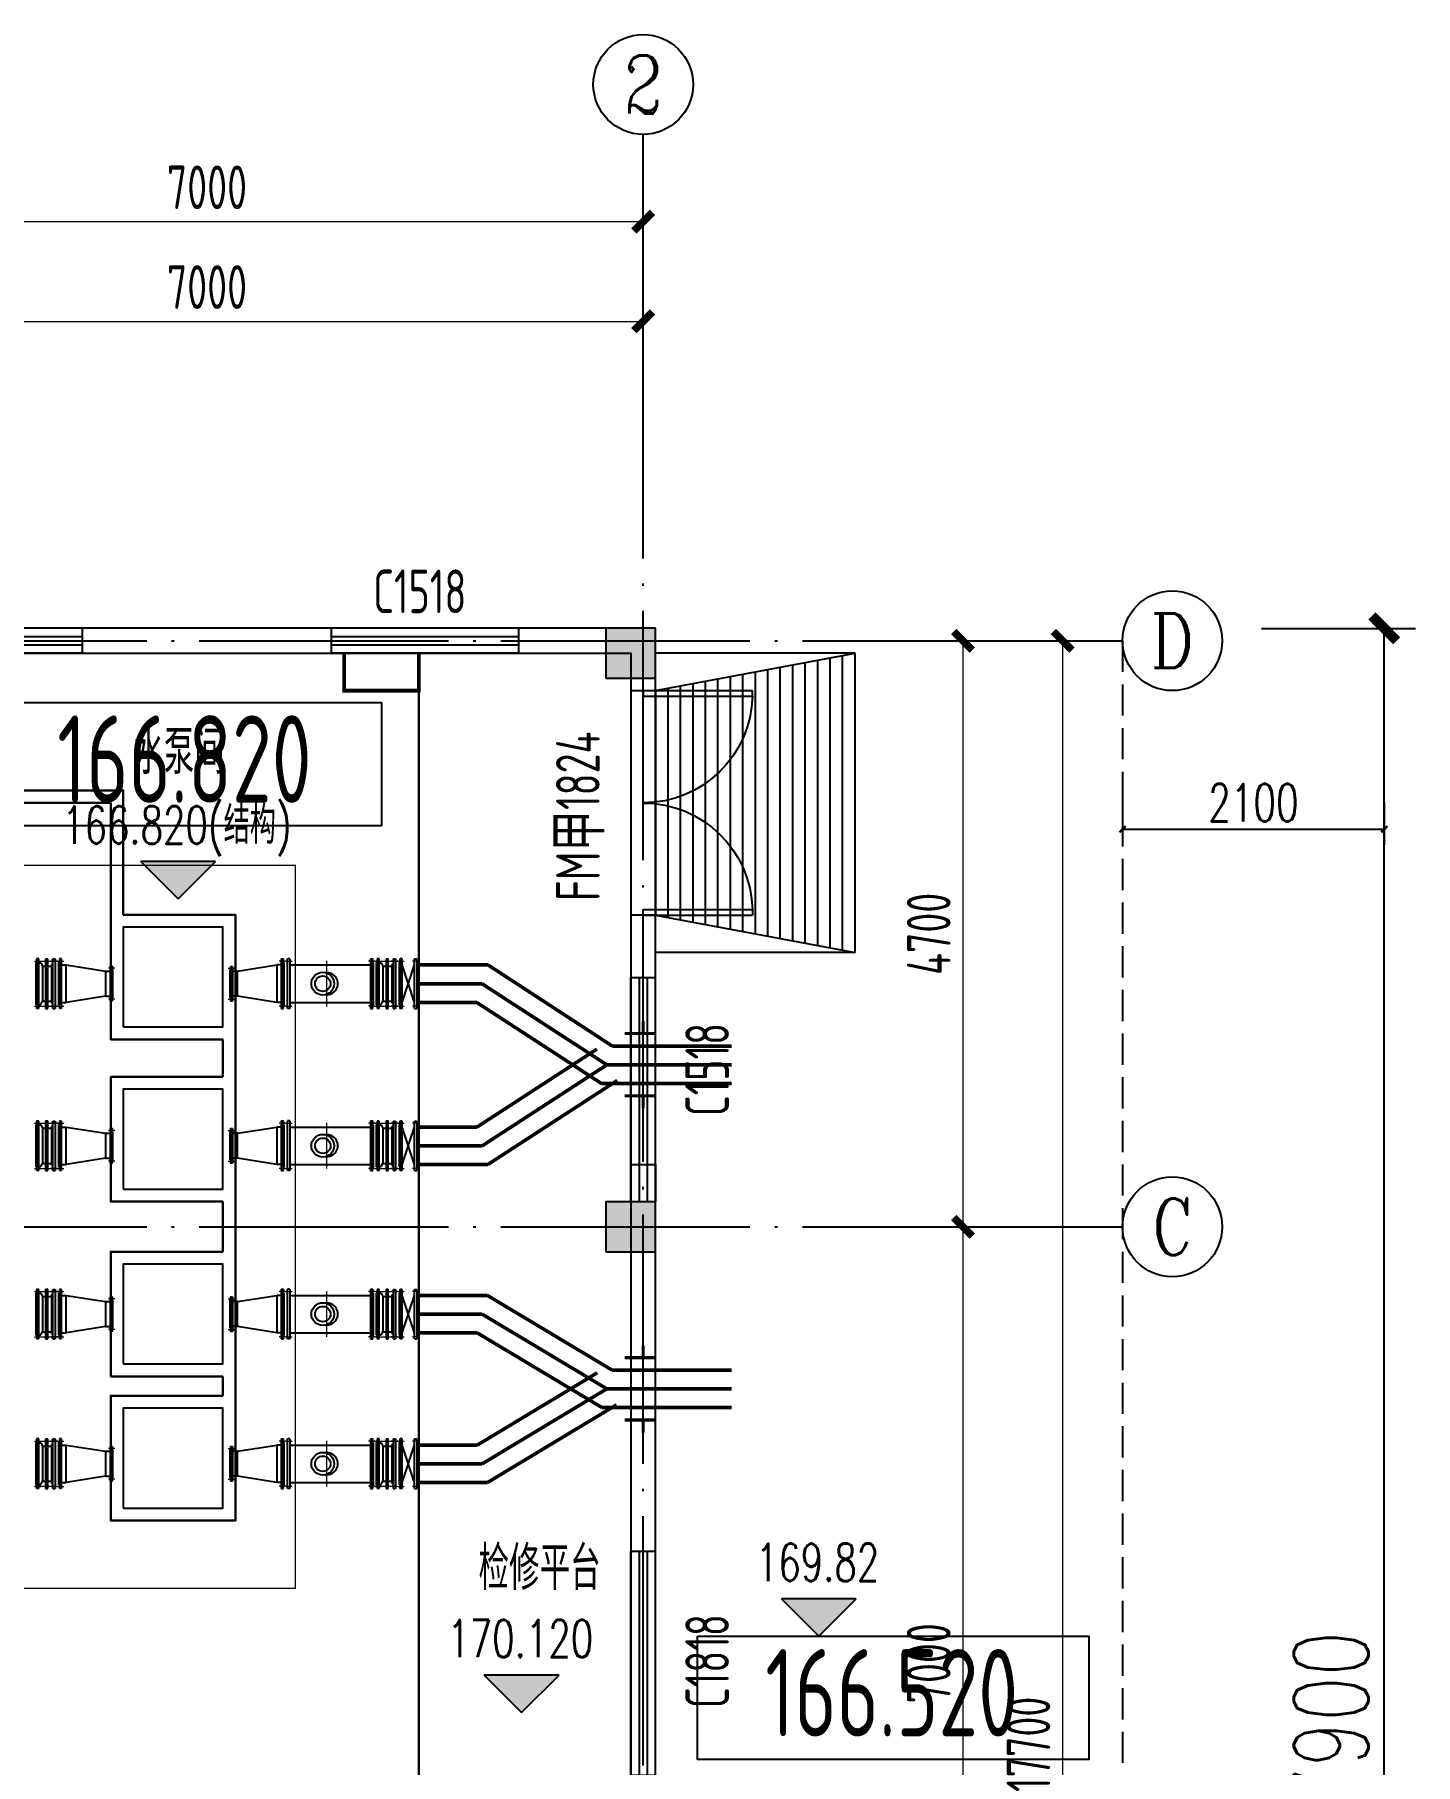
# Model space of a CAD drawing. Header units: millimetres. Extents: x 1742399 to 4898386, y 2481636 to 5226310.
# Drawn here: x 2482152 to 2493231, y 2539720 to 2553593 of the extents above; entities that cross this region are included whole.
import ezdxf
from ezdxf.enums import TextEntityAlignment as Align

# ---------------------------------------------------------------- set-up
doc = ezdxf.new("R2010")
doc.units = ezdxf.units.MM
doc.header["$LTSCALE"] = 1000
for name, pattern in [('ACAD_ISO04W100', [30.5, 24, -3, 0.5, -3]), ('ACAD_ISO10W100', [18, 12, -3, 0, -3]), ('CENTER2', [28.575, 19.05, -3.175, 3.175, -3.175]), ('DASH', [0.35, 0.25, -0.1]), ('DOTE', [2.42, 2, -0.2, 0.02, -0.2])]:
    doc.linetypes.add(name, pattern=pattern)
for name, color, linetype, lineweight, true_color in [('0_提资', 7, 'Continuous', 50, 0xffffff), ('泵房轮廓线', 1, 'Continuous', 50, 0xff0000), ('管道', 1, 'Continuous', 50, 0xff0000)]:
    doc.layers.add(name, color=color, linetype=linetype, lineweight=lineweight, true_color=true_color)
for name, color, linetype in [('AXIS', 3, 'Continuous'), ('AXIS_TEXT', 7, 'Continuous'), ('DOTE', 1, 'DOTE'), ('PUB_DIM', 3, 'Continuous'), ('PUB_HATCH', 8, 'Continuous'), ('STAIR', 2, 'Continuous'), ('TWT_DIM', 3, 'Continuous'), ('WALL', 4, 'Continuous'), ('WALL_EXT', 4, 'Continuous'), ('WINDOW', 3, 'Continuous'), ('YHG_填充', 8, 'Continuous'), ('YHG_柱', 4, 'Continuous'), ('YHJ_立面_墙线中', 2, 'Continuous'), ('意见', 1, 'Continuous'), ('房间轮廓线', 6, 'Continuous'), ('水泵基础', 7, 'Continuous'), ('电缆沟', 7, 'Continuous'), ('细线', 4, 'Continuous'), ('设备', 161, 'Continuous')]:
    doc.layers.add(name, color=color, linetype=linetype)
for name, color, linetype, lineweight in [('FLOOR', 2, 'Continuous', 30), ('中心线', 1, 'ACAD_ISO04W100', 18), ('中轴', 20, 'ACAD_ISO04W100', 9), ('排水沟', 4, 'Continuous', 30), ('管', 1, 'Continuous', 30)]:
    doc.layers.add(name, color=color, linetype=linetype, lineweight=lineweight)
doc.styles.add('_TCH_AXIS', font='COMPLEX', dxfattribs={"bigfont": 'GBCBIG'})
doc.styles.add('_TCH_DIM_T3', font='SIMPLEX', dxfattribs={"width": 0.705882, "bigfont": 'GBCBIG'})
doc.styles.add('COMPLEX', font='COMPLEX')
doc.styles.add('HZ1', font='romans.shx', dxfattribs={"width": 0.7, "bigfont": 'hztxt.shx'})
doc.styles.add('TSSD_Rein', font='TSSDENG', dxfattribs={"width": 0.7, "bigfont": '@1HZTXT'})
doc.styles.add('TSSD_REIN_T3', font='tssdeng.shx', dxfattribs={"width": 0.7, "bigfont": 'hztxt.shx'})
doc.styles.add('tssdeng', font='tssdeng.shx', dxfattribs={"width": 0.7, "bigfont": 'hztxt.shx'})
doc.styles.add('宋体', font='')
doc.styles.get('宋体').set_extended_font_data('SimSun')
doc.dimstyles.new('_TCH_ARCH&&100', dxfattribs={"dimtxt": 350, "dimasz": 150, "dimexe": 100, "dimexo": 200, "dimgap": 100, "dimtad": 1, "dimdec": 0, "dimzin": 0, "dimdsep": 46, "dimtxsty": 'TSSD_REIN_T3', "dimblk": 'ARCHTICK', "dimcen": 0.09, "dimclrt": 7, "dimazin": 2, "dimtfac": 1, "dimtdec": 0, "dimtix": 1, "dimtmove": 2, "dimatfit": 3, "dimfxl": 1, "dimfxlon": 1, "dimtolj": 1, "dimtzin": 0, "dimlwd": 18, "dimlwe": 18, "dimarcsym": 0})
doc.dimstyles.new('_TCH_ARCH&&200', dxfattribs={"dimtxt": 600, "dimasz": 200, "dimexe": 250, "dimexo": 300, "dimgap": 126.25, "dimtad": 1, "dimdec": 0, "dimzin": 0, "dimdsep": 46, "dimtxsty": '_TCH_DIM_T3', "dimblk": 'ARCHTICK', "dimcen": 0.09, "dimclrt": 7, "dimazin": 2, "dimtfac": 1, "dimtdec": 0, "dimtix": 1, "dimtmove": 2, "dimatfit": 3, "dimfxl": 75, "dimtolj": 1, "dimtzin": 0, "dimarcsym": 0})
doc.dimstyles.new('_TCH_ARCH&&50', dxfattribs={"dimtxt": 148.75, "dimasz": 50, "dimexe": 125, "dimexo": 150, "dimgap": 63.125, "dimtad": 1, "dimdec": 0, "dimzin": 0, "dimdsep": 46, "dimtxsty": '_TCH_DIM_T3', "dimblk": 'ARCHTICK', "dimcen": 0.09, "dimclrt": 7, "dimazin": 2, "dimtfac": 1, "dimtdec": 0, "dimtix": 1, "dimtmove": 2, "dimatfit": 3, "dimfxl": 75, "dimtolj": 1, "dimtzin": 0, "dimarcsym": 0})

# ---------------------------------------------------------------- blocks, each defined once
blk = doc.blocks.new('_ArchTick')
at = {"color": 0, "linetype": 'ByBlock', "const_width": 0.4}
blk.add_lwpolyline([(-0.5, -0.5), (0.5, 0.5)], dxfattribs=at)
blk = doc.blocks.new('*D1142')
at = {"layer": 'AXIS', "color": 0, "lineweight": 18, "transparency": 16777216}
for p, q in [((2490400, 2548731), (2490501, 2548731)), ((2490401, 2531031), (2490401, 2548731)), ((2490400, 2531031), (2490501, 2531031))]:
    blk.add_line(p, q, dxfattribs=at)
at = {"layer": 'Defpoints', "color": 0, "transparency": 16777216}
for p in [(2489563, 2548731), (2490401, 2548731), (2489563, 2531031)]:
    blk.add_point(p, dxfattribs=at)
at = {"layer": 'AXIS', "color": 0, "lineweight": 18, "transparency": 16777216, "xscale": 150, "yscale": 150, "zscale": 150}
for p, rotation in [((2490401, 2548731), 90), ((2490401, 2531031), 270)]:
    blk.add_blockref('_ArchTick', p, dxfattribs=dict(at, rotation=rotation))
at = {"layer": 'AXIS', "color": 7, "transparency": 16777216, "insert": (2490126, 2539881), "char_height": 350, "attachment_point": 5, "rotation": 90, "style": 'TSSD_REIN_T3'}
blk.add_mtext('\\A1;17700', dxfattribs=at)
blk = doc.blocks.new('*D1144')
at = {"layer": 'AXIS', "color": 0, "lineweight": 18, "transparency": 16777216}
for p, q in [((2489600, 2544031), (2489701, 2544031)), ((2489601, 2537031), (2489601, 2544031)), ((2489600, 2537031), (2489701, 2537031))]:
    blk.add_line(p, q, dxfattribs=at)
at = {"layer": 'Defpoints', "color": 0, "transparency": 16777216}
for p in [(2488888, 2544031), (2489601, 2544031), (2488888, 2537031)]:
    blk.add_point(p, dxfattribs=at)
at = {"layer": 'AXIS', "color": 0, "lineweight": 18, "transparency": 16777216, "xscale": 150, "yscale": 150, "zscale": 150}
for p, rotation in [((2489601, 2544031), 90), ((2489601, 2537031), 270)]:
    blk.add_blockref('_ArchTick', p, dxfattribs=dict(at, rotation=rotation))
at = {"layer": 'AXIS', "color": 7, "transparency": 16777216, "insert": (2489326, 2540531), "char_height": 350, "attachment_point": 5, "rotation": 90, "style": 'TSSD_REIN_T3'}
blk.add_mtext('\\A1;7000', dxfattribs=at)
blk = doc.blocks.new('*D1145')
at = {"layer": 'AXIS', "color": 0, "lineweight": 18, "transparency": 16777216}
for p, q in [((2489600, 2548731), (2489701, 2548731)), ((2489601, 2544031), (2489601, 2548731)), ((2489600, 2544031), (2489701, 2544031))]:
    blk.add_line(p, q, dxfattribs=at)
at = {"layer": 'Defpoints', "color": 0, "transparency": 16777216}
for p in [(2488888, 2548731), (2489601, 2548731), (2488888, 2544031)]:
    blk.add_point(p, dxfattribs=at)
at = {"layer": 'AXIS', "color": 0, "lineweight": 18, "transparency": 16777216, "xscale": 150, "yscale": 150, "zscale": 150}
for p, rotation in [((2489601, 2548731), 90), ((2489601, 2544031), 270)]:
    blk.add_blockref('_ArchTick', p, dxfattribs=dict(at, rotation=rotation))
at = {"layer": 'AXIS', "color": 7, "transparency": 16777216, "insert": (2489326, 2546381), "char_height": 350, "attachment_point": 5, "rotation": 90, "style": 'TSSD_REIN_T3'}
blk.add_mtext('\\A1;4700', dxfattribs=at)
blk = doc.blocks.new('_AXISO')
blk.add_circle((0, 0), 0.5)
at = {"layer": 'AXIS_TEXT', "style": 'COMPLEX', "width": 1.041667}
blk.add_attdef('A', text='', height=0.56, dxfattribs=at).set_placement((-0.25, -0.28), (0.25, -0.28), align=Align.FIT)
blk = doc.blocks.new('*D1147')
at = {"layer": 'AXIS', "color": 0, "lineweight": 18, "transparency": 16777216}
for p, q in [((2480035, 2552092), (2480035, 2552193)), ((2487035, 2552092), (2487035, 2552193)), ((2480035, 2552093), (2487035, 2552093))]:
    blk.add_line(p, q, dxfattribs=at)
at = {"layer": 'Defpoints', "color": 0, "transparency": 16777216}
for p in [(2487035, 2552093), (2480035, 2549731), (2487035, 2549731)]:
    blk.add_point(p, dxfattribs=at)
at = {"layer": 'AXIS', "color": 0, "lineweight": 18, "transparency": 16777216, "xscale": 150, "yscale": 150, "zscale": 150, "rotation": 180}
blk.add_blockref('_ArchTick', (2480035, 2552093), dxfattribs=at)
at = {"layer": 'AXIS', "color": 0, "lineweight": 18, "transparency": 16777216, "xscale": 150, "yscale": 150, "zscale": 150}
blk.add_blockref('_ArchTick', (2487035, 2552093), dxfattribs=at)
at = {"layer": 'AXIS', "color": 7, "transparency": 16777216, "insert": (2483535, 2552368), "char_height": 350, "attachment_point": 5, "style": 'TSSD_REIN_T3'}
blk.add_mtext('\\A1;7000', dxfattribs=at)
blk = doc.blocks.new('*D1148')
at = {"layer": 'AXIS', "color": 0, "lineweight": 18, "transparency": 16777216}
for p, q in [((2480035, 2551292), (2480035, 2551393)), ((2487035, 2551292), (2487035, 2551393)), ((2480035, 2551293), (2487035, 2551293))]:
    blk.add_line(p, q, dxfattribs=at)
at = {"layer": 'Defpoints', "color": 0, "transparency": 16777216}
for p in [(2487035, 2551293), (2480035, 2549731), (2487035, 2549731)]:
    blk.add_point(p, dxfattribs=at)
at = {"layer": 'AXIS', "color": 0, "lineweight": 18, "transparency": 16777216, "xscale": 150, "yscale": 150, "zscale": 150, "rotation": 180}
blk.add_blockref('_ArchTick', (2480035, 2551293), dxfattribs=at)
at = {"layer": 'AXIS', "color": 0, "lineweight": 18, "transparency": 16777216, "xscale": 150, "yscale": 150, "zscale": 150}
blk.add_blockref('_ArchTick', (2487035, 2551293), dxfattribs=at)
at = {"layer": 'AXIS', "color": 7, "transparency": 16777216, "insert": (2483535, 2551568), "char_height": 350, "attachment_point": 5, "style": 'TSSD_REIN_T3'}
blk.add_mtext('\\A1;7000', dxfattribs=at)
blk = doc.blocks.new('刚性防水套管DN400')
at = {"layer": '中轴', "color": 8, "linetype": 'CENTER2', "ltscale": 10}
blk.add_line((1966752, 2550634), (1967002, 2550634), dxfattribs=at)
at = {"layer": '管', "lineweight": 50, "const_width": 25}
for points in [[(1966752, 2550884), (1967002, 2550884)], [(1966852, 2550884), (1966852, 2550984)], [(1966752, 2550384), (1967002, 2550384)], [(1966852, 2550384), (1966852, 2550284)]]:
    blk.add_lwpolyline(points, dxfattribs=at)
at = {"style": '宋体', "width": 0.7, "flags": 1}
blk.add_attdef('中心标高', (1966552, 2549850), '', height=350, dxfattribs=at)
blk = doc.blocks.new('DN400法兰')
at = {"layer": '中心线', "ltscale": 50}
for p, q in [((-258, 20), (-258, -55)), ((257, 20), (257, -55))]:
    blk.add_line(p, q, dxfattribs=at)
at = {"layer": '设备', "ltscale": 50}
for p, q in [((-240, 0), (-244, -4)), ((-240, 0), (240, 0)), ((240, 0), (244, -4)), ((-283, -30), (-283, -4)), ((282, -4), (-283, -4)), ((282, -30), (282, -4))]:
    blk.add_line(p, q, dxfattribs=at)
at = {"layer": '设备'}
for p, q in [((-240, 0), (240, 0)), ((-283, -30), (282, -30))]:
    blk.add_line(p, q, dxfattribs=at)
blk = doc.blocks.new('DN250法兰')
at = {"layer": '中心线', "ltscale": 50}
for p, q in [((-50, 175), (22, 175)), ((-50, -175), (22, -175))]:
    blk.add_line(p, q, dxfattribs=at)
at = {"layer": '设备', "ltscale": 50}
for p, q in [((-23, 197), (0, 197)), ((-23, 197), (-23, -198)), ((0, 197), (0, -198)), ((-26, 160), (-23, 162)), ((-26, -160), (-26, 160)), ((-26, -160), (-26, 160)), ((-26, -160), (-23, -163)), ((0, -198), (-23, -198))]:
    blk.add_line(p, q, dxfattribs=at)
blk = doc.blocks.new('双盘偏心异径管（平面）')
at = {"layer": '设备'}
for p, q in [((57, 100), (373, 150)), ((408, 150), (373, 150)), ((373, 150), (373, -150)), ((57, 100), (18, 100)), ((57, -100), (18, -100)), ((373, -150), (57, -100)), ((408, -150), (373, -150))]:
    blk.add_line(p, q, dxfattribs=at)
at = {"layer": '设备', "ltscale": 50}
blk.add_line((18, -100), (18, 100), dxfattribs=at)
at = {"layer": '设备'}
blk.add_lwpolyline([(57, -100), (57, 100)], dxfattribs=at)
at = {"layer": '设备', "xscale": 0.7042253521126761, "yscale": 0.7042253521126761, "zscale": 0.7042253521126761}
blk.add_blockref('DN250法兰', (18, 0), dxfattribs=at)
at = {"layer": '设备', "xscale": 0.7042253521126761, "yscale": 0.7042253521126761, "zscale": 0.7042253521126761, "rotation": 270}
blk.add_blockref('DN400法兰', (430, 0), dxfattribs=at)
at = {"layer": '意见', "flags": 1}
blk.add_attdef('规格', (589, -14), '', height=227, dxfattribs=at)
blk = doc.blocks.new('双法兰传力接头')
at = {"layer": '中心线', "ltscale": 5}
for p, q in [((-17, 181), (166, 181)), ((-17, -181), (166, -181))]:
    blk.add_line(p, q, dxfattribs=at)
at = {"layer": '设备', "ltscale": 50}
for p, q in [((18, 167), (34, 167)), ((47, 141), (47, -141)), ((47, 141), (72, 141)), ((72, 199), (89, 199)), ((72, 199), (72, -199)), ((120, 155), (120, -155)), ((120, 155), (131, 155)), ((18, -167), (34, -167)), ((47, -141), (72, -141)), ((72, -199), (89, -199)), ((120, -155), (131, -155))]:
    blk.add_line(p, q, dxfattribs=at)
at = {"layer": '设备'}
for p, q in [((34, 167), (47, 141)), ((89, -199), (89, 199)), ((89, 141), (120, 141)), ((34, -167), (47, -141)), ((89, -141), (120, -141))]:
    blk.add_line(p, q, dxfattribs=at)
at = {"layer": '设备', "yscale": 0.7042253521126761, "zscale": 0.7042253521126761}
for p, xscale, rotation in [((-3, 0), 0.7042253521126761, 90), ((152, 0), -0.7042253521126761, 270)]:
    blk.add_blockref('DN400法兰', p, dxfattribs=dict(at, xscale=xscale, rotation=rotation))
at = {"layer": '意见', "flags": 1}
blk.add_attdef('规格', (193, -29), '', height=94.2, dxfattribs=at)
blk = doc.blocks.new('双盘异径管')
at = {"layer": '设备'}
for p, q in [((57, 100), (373, 150)), ((408, 150), (373, 150)), ((373, 150), (373, -150)), ((57, 100), (18, 100)), ((57, -100), (18, -100)), ((373, -150), (57, -100)), ((408, -150), (373, -150))]:
    blk.add_line(p, q, dxfattribs=at)
at = {"layer": '设备', "ltscale": 50}
blk.add_line((18, -100), (18, 100), dxfattribs=at)
at = {"layer": '设备'}
blk.add_lwpolyline([(57, -100), (57, 100)], dxfattribs=at)
at = {"layer": '设备', "xscale": 0.7042253521126761, "yscale": 0.7042253521126761, "zscale": 0.7042253521126761}
blk.add_blockref('DN250法兰', (18, 0), dxfattribs=at)
at = {"layer": '设备', "xscale": 0.7042253521126761, "yscale": 0.7042253521126761, "zscale": 0.7042253521126761, "rotation": 270}
blk.add_blockref('DN400法兰', (430, 0), dxfattribs=at)
at = {"layer": '意见', "flags": 1}
blk.add_attdef('规格', (621, -23), '', height=267, dxfattribs=at)
blk = doc.blocks.new('多功能水泵控制阀')
at = {"layer": '中心线', "ltscale": 10}
blk.add_line((296, -183), (296, 183), dxfattribs=at)
at = {"layer": '设备'}
for p, q in [((0, 150), (648, 150)), ((0, -150), (648, -150))]:
    blk.add_line(p, q, dxfattribs=at)
for radius in [91.1, 61.9]:
    blk.add_circle((264, 0), radius, dxfattribs=at)
blk.add_arc((296, 0), 88.6, 264.0575, 95.9425, dxfattribs=at)
at = {"layer": '设备', "yscale": 0.7042253521126761, "zscale": 0.7042253521126761}
for p, xscale, rotation in [((-21, 0), -0.7042253521126761, 90), ((669, 0), 0.7042253521126761, 270)]:
    blk.add_blockref('DN400法兰', p, dxfattribs=dict(at, xscale=xscale, rotation=rotation))
at = {"layer": '意见', "flags": 1}
blk.add_attdef('规格', (114, -565), '', height=244, dxfattribs=at)
blk = doc.blocks.new('电动双盘蝶阀')
at = {"layer": '设备', "ltscale": 50}
for p, q in [((50, -150), (-50, 150)), ((-50, -150), (50, 150))]:
    blk.add_line(p, q, dxfattribs=at)
at = {"layer": '设备', "yscale": 0.7042253521126761, "zscale": 0.7042253521126761}
for p, xscale, rotation in [((-71, 0), 0.7042253521126761, 90), ((71, 0), -0.7042253521126761, 270)]:
    blk.add_blockref('DN400法兰', p, dxfattribs=dict(at, xscale=xscale, rotation=rotation))
at = {"flags": 1}
blk.add_attdef('规格', (120, 51), '', height=10, dxfattribs=at)
blk = doc.blocks.new('*U1117')
at = {"layer": 'WINDOW'}
for p, q in [((0, 900), (877, 900)), ((0, 900), (0, 855)), ((0, 855), (877, 855)), ((877, 855), (877, 900)), ((0, -855), (877, -855)), ((0, -900), (0, -855)), ((0, -900), (877, -900)), ((877, -855), (877, -900))]:
    blk.add_line(p, q, dxfattribs=at)
at = {"layer": 'WINDOW', "extrusion": (0, 0, -1)}
for centre, major_axis, start_param, end_param in [((0, 877), (620, 620), 0.811042, 2.356194), ((0, -878), (-620, 620), 0.785398, 2.330551)]:
    blk.add_ellipse(centre, major_axis=major_axis, ratio=1, start_param=start_param, end_param=end_param, dxfattribs=at)
at = {"style": 'HZ1', "width": 0.7, "flags": 1}
blk.add_attdef('编号', (-948, -131), '', height=300, dxfattribs=at)
blk = doc.blocks.new('标高_平面标注')
at = {"layer": 'AXIS'}
blk.add_hatch(color=256, dxfattribs=at).paths.add_polyline_path([(0, 0), (300, 300), (-300, 300)])
for p, q in [((0, 0), (-300, 300)), ((300, 300), (-300, 300)), ((0, 0), (300, 300))]:
    blk.add_line(p, q, dxfattribs=at)
at = {"layer": 'AXIS_TEXT', "style": 'HZ1', "width": 0.7, "flags": 4}
blk.add_attdef('标高', text='', height=300, dxfattribs=at).set_placement((-11, 442), align=Align.CENTER)
blk = doc.blocks.new('平面_钢爬梯')
at = {"layer": 'YHJ_立面_墙线中', "const_width": 30}
blk.add_lwpolyline([(-600, 0), (-600, -300), (0, -300), (0, 0)], dxfattribs=at)
blk = doc.blocks.new('*D1160')
at = {"layer": 'Defpoints', "color": 0, "transparency": 16777216}
for p in [(2491695, 2548831), (2492981, 2548831), (2491695, 2530931)]:
    blk.add_point(p, dxfattribs=at)
at = {"layer": 'TWT_DIM', "color": 0, "lineweight": -2, "transparency": 16777216}
for p, q in [((2491995, 2548831), (2493231, 2548831)), ((2492981, 2530931), (2492981, 2548831)), ((2491995, 2530931), (2493231, 2530931))]:
    blk.add_line(p, q, dxfattribs=at)
at = {"layer": 'TWT_DIM', "color": 0, "lineweight": -2, "transparency": 16777216, "xscale": 200, "yscale": 200, "zscale": 200}
for p, rotation in [((2492981, 2548831), 90), ((2492981, 2530931), 270)]:
    blk.add_blockref('_ArchTick', p, dxfattribs=dict(at, rotation=rotation))
at = {"layer": 'TWT_DIM', "color": 7, "transparency": 16777216, "insert": (2492554, 2539881), "char_height": 600, "attachment_point": 5, "rotation": 90, "style": '_TCH_DIM_T3'}
blk.add_mtext('\\A1;17900', dxfattribs=at)
blk = doc.blocks.new('总平_标高')
at = {"layer": 'TWT_DIM', "color": 3}
blk.add_lwpolyline([(-1556, 989), (1583, 989), (1583, 0), (-1556, 0)], close=True, dxfattribs=at)
at = {"layer": 'TWT_DIM', "color": 3, "style": 'TSSD_Rein', "width": 0.7}
blk.add_attdef('标高', text='', height=700, dxfattribs=at).set_placement((1, 186), align=Align.CENTER)
blk = doc.blocks.new('*U1073')
at = {"layer": 'WINDOW'}
for p, q in [((-100, 0), (100, 0)), ((-100, -1500), (-100, 0)), ((-33, 0), (-33, -1500)), ((33, 0), (33, -1500)), ((100, -1500), (100, 0)), ((100, -1500), (-100, -1500))]:
    blk.add_line(p, q, dxfattribs=at)
at = {"style": 'HZ1', "width": 0.7, "flags": 1}
blk.add_attdef('编号', (-598, -1035), '', height=300, dxfattribs=at)
blk = doc.blocks.new('平面_窗')
at = {"layer": 'WINDOW'}
for p, q in [((-100, 0), (100, 0)), ((-100, -1800), (-100, 0)), ((-33, 0), (-33, -1800)), ((33, 0), (33, -1800)), ((100, -1800), (100, 0)), ((100, -1800), (-100, -1800))]:
    blk.add_line(p, q, dxfattribs=at)
at = {"style": 'HZ1', "width": 0.7, "flags": 1}
blk.add_attdef('编号', (-598, -1035), '', height=300, dxfattribs=at)
blk = doc.blocks.new('*U1072')
at = {"layer": 'STAIR'}
for p, q in [((1600, 2400), (0, 2400)), ((0, 0), (0, 2400)), ((0, 2100), (1600, 2400)), ((1400, 38), (1400, 2362)), ((1500, 19), (1500, 2381)), ((1600, 0), (1600, 2400)), ((700, 169), (700, 2231)), ((800, 150), (800, 2250)), ((900, 131), (900, 2269)), ((1000, 113), (1000, 2287)), ((1100, 94), (1100, 2306)), ((1200, 75), (1200, 2325)), ((1300, 56), (1300, 2344)), ((100, 281), (100, 2119)), ((200, 263), (200, 2138)), ((300, 244), (300, 2156)), ((400, 225), (400, 2175)), ((500, 206), (500, 2194)), ((600, 188), (600, 2213)), ((0, 300), (1600, 0)), ((1600, 0), (0, 0))]:
    blk.add_line(p, q, dxfattribs=at)
at = {"layer": 'WALL'}
blk.add_line((0, 2100), (0, 2200), dxfattribs=at)
blk = doc.blocks.new('*U1058')
at = {"layer": 'PUB_HATCH'}
blk.add_solid([(-200, -200), (200, -200), (-200, 200), (200, 200)], dxfattribs=at)
at = {"layer": 'YHG_柱'}
blk.add_lwpolyline([(-200, -200), (200, -200), (200, 200), (-200, 200)], close=True, dxfattribs=at)
blk = doc.blocks.new('*D1163')
at = {"layer": 'Defpoints', "color": 0, "transparency": 16777216}
for p in [(2490881, 2547591), (2492981, 2547591), (2492981, 2547220)]:
    blk.add_point(p, dxfattribs=at)
at = {"layer": 'YHG_填充', "color": 0, "lineweight": -2, "transparency": 16777216}
for p, q in [((2490881, 2547441), (2490881, 2547095)), ((2492981, 2547441), (2492981, 2547095)), ((2490881, 2547220), (2492981, 2547220))]:
    blk.add_line(p, q, dxfattribs=at)
at = {"layer": 'YHG_填充', "color": 0, "lineweight": -2, "transparency": 16777216, "xscale": 50, "yscale": 50, "zscale": 50, "rotation": 180}
blk.add_blockref('_ArchTick', (2490881, 2547220), dxfattribs=at)
at = {"layer": 'YHG_填充', "color": 0, "lineweight": -2, "transparency": 16777216, "xscale": 50, "yscale": 50, "zscale": 50}
blk.add_blockref('_ArchTick', (2492981, 2547220), dxfattribs=at)
at = {"layer": 'YHG_填充', "color": 7, "transparency": 16777216, "insert": (2491931, 2547433), "char_height": 300, "attachment_point": 5, "style": '_TCH_DIM_T3'}
blk.add_mtext('\\A1;2100', dxfattribs=at)

msp = doc.modelspace()

# ---------------------------------------------------------------- linework, layer by layer
at = {"layer": 'AXIS'}
for p, q in [((2487035, 2549731.4), (2487035, 2552792.7)), ((2489562.6, 2548731.4), (2490880.7, 2548731.4)), ((2489562.6, 2544031.4), (2490880.7, 2544031.4))]:
    msp.add_line(p, q, dxfattribs=at)
at = {"layer": 'DOTE'}
for p, q in [((2487035, 2530031.4), (2487035, 2549731.4)), ((2478632, 2548731.4), (2489562.6, 2548731.4)), ((2478632, 2544031.4), (2489562.6, 2544031.4))]:
    msp.add_line(p, q, dxfattribs=at)
at = {"layer": 'FLOOR'}
msp.add_lwpolyline([(2485235, 2548631.4), (2485235, 2537131.4)], dxfattribs=at)
at = {"layer": 'WALL_EXT'}
for p, q in [((2484535, 2548831.4), (2482535, 2548831.4)), ((2482535, 2548831.4), (2482535, 2548631.4)), ((2484535, 2548631.4), (2484535, 2548831.4)), ((2486735, 2548831.4), (2486035, 2548831.4)), ((2486035, 2548831.4), (2486035, 2548631.4)), ((2482535, 2548631.4), (2484535, 2548631.4)), ((2486035, 2548631.4), (2486735, 2548631.4)), ((2486935, 2548431.4), (2486935, 2548331.4)), ((2487135, 2548331.4), (2487135, 2548431.4)), ((2486935, 2548331.4), (2487135, 2548331.4)), ((2486935, 2546531.4), (2486935, 2546031.4)), ((2487135, 2546531.4), (2486935, 2546531.4)), ((2487135, 2546031.4), (2487135, 2546531.4)), ((2486935, 2546031.4), (2487135, 2546031.4)), ((2486935, 2544231.4), (2486935, 2544531.4)), ((2486935, 2544531.4), (2487135, 2544531.4)), ((2487135, 2544531.4), (2487135, 2544231.4)), ((2487135, 2544231.4), (2486935, 2544231.4)), ((2486935, 2544231.4), (2486935, 2544231.4)), ((2487135, 2544231.4), (2487135, 2544231.4)), ((2486935, 2543831.4), (2486935, 2541431.4)), ((2487135, 2541431.4), (2487135, 2543831.4)), ((2486935, 2541431.4), (2487135, 2541431.4))]:
    msp.add_line(p, q, dxfattribs=at)
at = {"layer": 'YHG_填充', "linetype": 'DASH'}
msp.add_lwpolyline([(2490880.7, 2548731.4), (2490880.7, 2530720.4)], dxfattribs=at)
at = {"layer": '房间轮廓线'}
msp.add_lwpolyline([(2480135, 2548631.4), (2486935, 2548631.4), (2486935, 2537131.4), (2480135, 2537131.4)], close=True, dxfattribs=at)
at = {"layer": '排水沟'}
for points in [[(2481335, 2547531.4), (2482863.5, 2547531.4), (2482863.5, 2546534.1)], [(2481335, 2547431.4), (2482763.5, 2547431.4), (2482763.5, 2546534.1)], [(2482763.5, 2546534.1), (2482763.5, 2545534.1), (2483663.5, 2545534.1)], [(2483763.5, 2545534.1), (2483763.5, 2546534.1), (2482863.5, 2546534.1)], [(2483663.5, 2545534.1), (2483663.5, 2545234.1)], [(2483763.5, 2545534.1), (2483763.5, 2545234.1)], [(2483663.5, 2545234.1), (2482763.5, 2545234.1), (2482763.5, 2544234.1), (2483663.5, 2544234.1)], [(2483763.5, 2544234.1), (2483763.5, 2545234.1)], [(2483663.5, 2544234.1), (2483663.5, 2543831.6)], [(2483763.5, 2544234.1), (2483763.5, 2543831.6)], [(2483663.5, 2543831.6), (2482763.5, 2543831.6), (2482763.5, 2542831.6), (2483663.5, 2542831.6)], [(2483763.5, 2542831.6), (2483763.5, 2543831.6)], [(2483663.5, 2542831.6), (2483663.5, 2542676)], [(2483763.5, 2542831.6), (2483763.5, 2542676)], [(2483663.5, 2542676), (2482763.5, 2542676), (2482763.5, 2541676), (2483763.5, 2541676), (2483763.5, 2542676)]]:
    msp.add_lwpolyline(points, dxfattribs=at)
at = {"layer": '水泵基础'}
for points in [[(2482863.5, 2545634.1), (2483663.5, 2545634.1), (2483663.5, 2546434.1), (2482863.5, 2546434.1)], [(2482863.5, 2544334.1), (2483663.5, 2544334.1), (2483663.5, 2545134.1), (2482863.5, 2545134.1)], [(2482863.5, 2542931.6), (2483663.5, 2542931.6), (2483663.5, 2543731.6), (2482863.5, 2543731.6)], [(2482863.5, 2541776), (2483663.5, 2541776), (2483663.5, 2542576), (2482863.5, 2542576)]]:
    msp.add_lwpolyline(points, close=True, dxfattribs=at)
at = {"layer": '泵房轮廓线'}
msp.add_lwpolyline([(2481995.1, 2541131.4, 10, 10, 0), (2481995.1, 2546931.4, 10, 10, 0), (2484245.1, 2546931.4, 10, 10, 0), (2484245.1, 2541131.4, 10, 10, 0)], format="xyseb", close=True, dxfattribs=at)
at = {"layer": '管道', "color": 8}
for p, q in [((2485235, 2546131.4), (2485788.5, 2546131.4)), ((2485788.5, 2546131.4), (2486788.5, 2545481.4)), ((2485235, 2545831.4), (2485699.5, 2545831.4)), ((2485699.5, 2545831.4), (2486699.5, 2545181.4)), ((2486788.5, 2545481.4), (2487744, 2545481.4)), ((2485699.5, 2544831.4), (2486662.2, 2545457.1)), ((2485788.5, 2544531.4), (2486825.7, 2545205.6)), ((2486699.5, 2545181.4), (2487744, 2545181.4)), ((2485235, 2544831.4), (2485699.5, 2544831.4)), ((2485235, 2544531.4), (2485788.5, 2544531.4)), ((2485235, 2543481.4), (2485785.5, 2543481.4)), ((2485785.5, 2543481.4), (2486785.5, 2542881.4)), ((2485235, 2543181.4), (2485702.4, 2543181.4)), ((2485702.4, 2543181.4), (2486702.4, 2542581.4)), ((2485702.4, 2542281.4), (2486666.8, 2542860)), ((2486785.5, 2542881.4), (2487744, 2542881.4)), ((2485785.5, 2541981.4), (2486821.2, 2542602.7)), ((2486702.4, 2542581.4), (2487744, 2542581.4)), ((2485235, 2542281.4), (2485702.4, 2542281.4)), ((2485235, 2541981.4), (2485785.5, 2541981.4))]:
    msp.add_line(p, q, dxfattribs=at)
at = {"layer": '管道', "color": 8, "linetype": 'ACAD_ISO10W100'}
for p, q in [((2485235, 2545981.4), (2485744, 2545981.4)), ((2485744, 2545981.4), (2486744, 2545331.4)), ((2485744, 2544681.4), (2486744, 2545331.4)), ((2486744, 2545331.4), (2487744, 2545331.4)), ((2485235, 2544681.4), (2485744, 2544681.4)), ((2485235, 2543331.4), (2485744, 2543331.4)), ((2485744, 2543331.4), (2486744, 2542731.4)), ((2485744, 2542131.4), (2486744, 2542731.4)), ((2486744, 2542731.4), (2487744, 2542731.4)), ((2485235, 2542131.4), (2485744, 2542131.4))]:
    msp.add_line(p, q, dxfattribs=at)
at = {"layer": '细线'}
msp.add_lwpolyline([(2487135, 2548331.4), (2487135, 2546531.4)], dxfattribs=at)

# ---------------------------------------------------------------- block references
at = {"rotation": 90}
for p in [(2481035, 2548731.4), (2484535, 2548731.4)]:
    msp.add_blockref('*U1073', p, dxfattribs=at)
for name, p in [('*U1058', (2486935, 2548631.4)), ('*U1072', (2487135, 2546231.4)), ('*U1117', (2487035, 2547431.4)), ('平面_窗', (2487035, 2546031.4)), ('*U1058', (2486935, 2544031.4)), ('平面_窗', (2487035, 2541431.4))]:
    msp.add_blockref(name, p)
for p, values in [((2483353.5, 2547246.6), {'标高': '166.820'}), ((2489028, 2539758.9), {'标高': '166.520'})]:
    msp.add_blockref('总平_标高', p).add_auto_attribs(values)
ref = msp.add_blockref('标高_平面标注', (2483304.8, 2546661.2))
ref.add_attrib('标高', '166.820(结构)', dxfattribs={"layer": 'AXIS_TEXT', "height": 300, "style": 'HZ1', "width": 0.7}).set_placement((2483293.8, 2547103.6), align=Align.CENTER)
ref = msp.add_blockref('标高_平面标注', (2488445, 2540748.1))
ref.add_attrib('标高', '169.82', dxfattribs={"layer": 'AXIS_TEXT', "height": 300, "style": 'HZ1', "width": 0.7}).set_placement((2488434, 2541190.5), align=Align.CENTER)
ref = msp.add_blockref('标高_平面标注', (2486060, 2540136.5))
ref.add_attrib('标高', '170.120', dxfattribs={"layer": 'AXIS_TEXT', "height": 300, "style": 'HZ1', "width": 0.7}).set_placement((2486049, 2540578.9), align=Align.CENTER)
at = {"layer": '0_提资'}
for name, p in [('双法兰传力接头', (2482168.7, 2545981.4)), ('双盘异径管', (2483722.2, 2545981.4)), ('多功能水泵控制阀', (2484200.4, 2545981.4)), ('双法兰传力接头', (2484899.7, 2545981.4)), ('电动双盘蝶阀', (2485150.9, 2545981.4)), ('双法兰传力接头', (2482168.7, 2544681.4)), ('双盘异径管', (2483722.2, 2544681.4)), ('多功能水泵控制阀', (2484200.4, 2544681.4)), ('双法兰传力接头', (2484899.7, 2544681.4)), ('电动双盘蝶阀', (2485150.9, 2544681.4)), ('双法兰传力接头', (2482168.7, 2543331.4)), ('双盘异径管', (2483722.2, 2543331.4)), ('多功能水泵控制阀', (2484200.4, 2543331.4)), ('双法兰传力接头', (2484899.7, 2543331.4)), ('电动双盘蝶阀', (2485150.9, 2543331.4)), ('双法兰传力接头', (2482168.7, 2542131.4)), ('双盘异径管', (2483722.2, 2542131.4)), ('多功能水泵控制阀', (2484200.4, 2542131.4)), ('双法兰传力接头', (2484899.7, 2542131.4)), ('电动双盘蝶阀', (2485150.9, 2542131.4))]:
    msp.add_blockref(name, p, dxfattribs=at)
at = {"layer": '0_提资', "rotation": 180}
for p in [(2482778, 2545981.4), (2482778, 2544681.4), (2482778, 2543331.4), (2482778, 2542131.4)]:
    msp.add_blockref('双盘偏心异径管（平面）', p, dxfattribs=at)
at = {"layer": 'AXIS'}
ref = msp.add_blockref('_AXISO', (2487035, 2553192.7), dxfattribs=dict(at, xscale=800, yscale=800, zscale=800))
ref.add_attrib('A', '2', dxfattribs={"layer": 'AXIS_TEXT', "height": 465.9, "style": '_TCH_AXIS'}).set_placement((2486879.7, 2552959.7), (2487190.4, 2552959.7), align=Align.FIT)
ref = msp.add_blockref('_AXISO', (2491280.7, 2548731.4), dxfattribs=dict(at, xscale=800, yscale=800, zscale=800))
ref.add_attrib('A', 'D', dxfattribs={"layer": 'AXIS_TEXT', "height": 435.3, "style": '_TCH_AXIS'}).set_placement((2491104.5, 2548513.7), (2491456.9, 2548513.7), align=Align.FIT)
ref = msp.add_blockref('_AXISO', (2491280.7, 2544031.4), dxfattribs=dict(at, xscale=800, yscale=800, zscale=800))
ref.add_attrib('A', 'C', dxfattribs={"layer": 'AXIS_TEXT', "height": 455.7, "style": '_TCH_AXIS'}).set_placement((2491118, 2543803.5), (2491443.5, 2543803.5), align=Align.FIT)
at = {"layer": 'Defpoints'}
msp.add_blockref('平面_钢爬梯', (2485235, 2548631.4), dxfattribs=at)
at = {"layer": '管', "lineweight": 50, "rotation": 180}
for p in [(4453887.5, 5095965.7), (4453887.5, 5093365.7)]:
    msp.add_blockref('刚性防水套管DN400', p, dxfattribs=at)

# ---------------------------------------------------------------- texts
at = {"layer": 'PUB_DIM', "color": 7, "char_height": 350, "attachment_point": 5, "style": 'TSSD_REIN_T3'}
for s, insert in [('\\A1;{\\Ftssdeng,hztxt|c134;C1518}', (2485242.4, 2549127.3)), ('\\A1;水泵间', (2483310.9, 2547837.8))]:
    msp.add_mtext(s, dxfattribs=dict(at, insert=insert))
at = {"layer": 'PUB_DIM', "color": 7, "char_height": 350, "attachment_point": 5, "rotation": 90, "style": 'TSSD_REIN_T3'}
for s, insert in [('\\A1;{\\Ftssdeng,hztxt|c134;FM\\fSimSun|b0|i0|c134|p2;甲\\Ftssdeng,hztxt|c134;1824}', (2486530.1, 2547323.8)), ('\\A1;{\\Ftssdeng,hztxt|c134;C1518}', (2487548.4, 2545292.3)), ('\\A1;{\\Ftssdeng,hztxt|c134;C1818}', (2487548.4, 2540548))]:
    msp.add_mtext(s, dxfattribs=dict(at, insert=insert))
at = {"layer": '电缆沟', "ltscale": 1.5, "style": 'tssdeng', "width": 0.7}
msp.add_text('检修平台', height=350, dxfattribs=at).set_placement((2485713.8, 2541119.6))

# ---------------------------------------------------------------- dimensions: what is measured, and where the dimension line sits
at = {"layer": 'AXIS'}
for p1, p2, distance, picture, middle in [((2480035, 2549731.4), (2487035, 2549731.4), 2361.3, '*D1147', (2483535, 2552367.7)), ((2480035, 2549731.4), (2487035, 2549731.4), 1561.3, '*D1148', (2483535, 2551567.7)), ((2488887.9, 2544031.4), (2488887.9, 2548731.4), -713.6, '*D1145', (2489326.5, 2546381.4)), ((2489562.6, 2531031.4), (2489562.6, 2548731.4), -838.9, '*D1142', (2490126.5, 2539881.4)), ((2488887.9, 2537031.4), (2488887.9, 2544031.4), -713.6, '*D1144', (2489326.5, 2540531.4))]:
    dim = msp.add_aligned_dim(p1=p1, p2=p2, distance=distance, dimstyle='_TCH_ARCH&&100', dxfattribs=at)
    dim.commit()
    dim.dimension.update_dxf_attribs({"geometry": picture, "text_midpoint": middle})
at = {"layer": 'TWT_DIM'}
dim = msp.add_aligned_dim(p1=(2491694.7, 2530931.4), p2=(2491694.7, 2548831.4), distance=-1286, dimstyle='_TCH_ARCH&&200', dxfattribs=at)
dim.commit()
dim.dimension.update_dxf_attribs({"geometry": '*D1160', "text_midpoint": (2492554.5, 2539881.4)})
at = {"layer": 'YHG_填充'}
dim = msp.add_linear_dim(base=(2492980.7, 2547219.7), p1=(2490880.7, 2547591.4), p2=(2492980.7, 2547591.4), angle=180, dimstyle='_TCH_ARCH&&50', override={"dimtxt": 300}, dxfattribs=at)
dim.commit()
dim.dimension.update_dxf_attribs({"geometry": '*D1163', "text_midpoint": (2491930.7, 2547432.9)})

doc.saveas('drawing.dxf')
